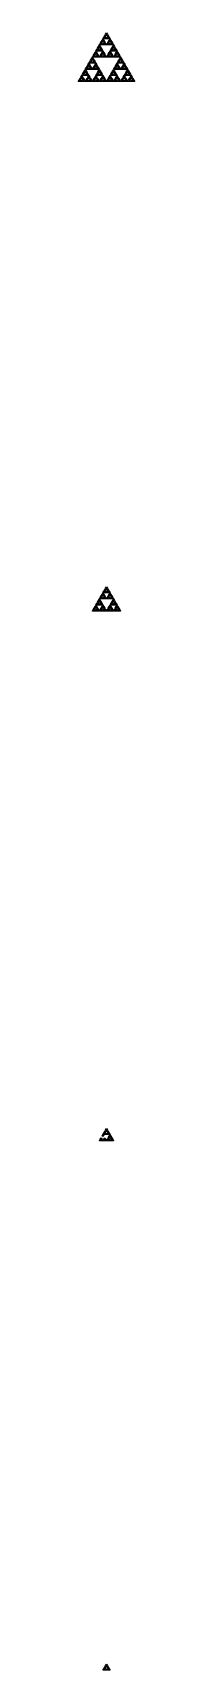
# Model space of a CAD drawing. Extents: x -467 to 127, y -467 to 127.
# Drawn here: x -21.6 to -18.4, y 4.9 to 97.7 of the extents above; entities that cross this region are included whole.
import ezdxf

# ---------------------------------------------------------------- set-up
doc = ezdxf.new("R2010")
doc.units = 13
doc.layers.add('MAGNET', color=11, linetype='Continuous')

msp = doc.modelspace()

# ---------------------------------------------------------------- linework, layer by layer
at = {"layer": 'MAGNET'}
for points in [[(-20.2, 97.359), (-20.15, 97.445), (-20.1, 97.359), (-20.2, 97.359)], [(-20.15, 97.445), (-20.1, 97.532), (-20.05, 97.445), (-20.15, 97.445)], [(-20.1, 97.532), (-20.05, 97.619), (-20, 97.532), (-20.1, 97.532)], [(-20.1, 97.359), (-20.05, 97.445), (-20, 97.359), (-20.1, 97.359)], [(-20.05, 97.619), (-20, 97.705), (-19.95, 97.619), (-20.05, 97.619)], [(-20, 97.532), (-19.95, 97.619), (-19.9, 97.532), (-20, 97.532)], [(-20, 97.359), (-19.95, 97.445), (-19.9, 97.359), (-20, 97.359)], [(-19.95, 97.445), (-19.9, 97.532), (-19.85, 97.445), (-19.95, 97.445)], [(-19.9, 97.359), (-19.85, 97.445), (-19.8, 97.359), (-19.9, 97.359)], [(-20.75, 96.406), (-20.7, 96.493), (-20.65, 96.406), (-20.75, 96.406)], [(-20.7, 96.493), (-20.65, 96.579), (-20.6, 96.493), (-20.7, 96.493)], [(-20.65, 96.579), (-20.6, 96.666), (-20.55, 96.579), (-20.65, 96.579)], [(-20.6, 96.666), (-20.55, 96.753), (-20.5, 96.666), (-20.6, 96.666)], [(-20.6, 96.493), (-20.55, 96.579), (-20.5, 96.493), (-20.6, 96.493)], [(-20.55, 96.753), (-20.5, 96.839), (-20.45, 96.753), (-20.55, 96.753)], [(-20.55, 96.406), (-20.5, 96.493), (-20.45, 96.406), (-20.55, 96.406)], [(-20.5, 96.839), (-20.45, 96.926), (-20.4, 96.839), (-20.5, 96.839)], [(-20.5, 96.666), (-20.45, 96.753), (-20.4, 96.666), (-20.5, 96.666)], [(-20.45, 96.926), (-20.4, 97.012), (-20.35, 96.926), (-20.45, 96.926)], [(-20.4, 97.012), (-20.35, 97.099), (-20.3, 97.012), (-20.4, 97.012)], [(-20.4, 96.839), (-20.35, 96.926), (-20.3, 96.839), (-20.4, 96.839)], [(-20.4, 96.666), (-20.35, 96.753), (-20.3, 96.666), (-20.4, 96.666)], [(-20.35, 97.099), (-20.3, 97.186), (-20.25, 97.099), (-20.35, 97.099)], [(-20.35, 96.753), (-20.3, 96.839), (-20.25, 96.753), (-20.35, 96.753)], [(-20.35, 96.406), (-20.3, 96.493), (-20.25, 96.406), (-20.35, 96.406)], [(-20.3, 97.186), (-20.25, 97.272), (-20.2, 97.186), (-20.3, 97.186)], [(-20.3, 97.012), (-20.25, 97.099), (-20.2, 97.012), (-20.3, 97.012)], [(-20.3, 96.666), (-20.25, 96.753), (-20.2, 96.666), (-20.3, 96.666)], [(-20.3, 96.493), (-20.25, 96.579), (-20.2, 96.493), (-20.3, 96.493)], [(-20.25, 97.272), (-20.2, 97.359), (-20.15, 97.272), (-20.25, 97.272)], [(-20.25, 96.579), (-20.2, 96.666), (-20.15, 96.579), (-20.25, 96.579)], [(-20.2, 97.186), (-20.15, 97.272), (-20.1, 97.186), (-20.2, 97.186)], [(-20.2, 97.012), (-20.15, 97.099), (-20.1, 97.012), (-20.2, 97.012)], [(-20.2, 96.493), (-20.15, 96.579), (-20.1, 96.493), (-20.2, 96.493)], [(-20.15, 97.099), (-20.1, 97.186), (-20.05, 97.099), (-20.15, 97.099)], [(-20.15, 96.406), (-20.1, 96.493), (-20.05, 96.406), (-20.15, 96.406)], [(-20.1, 97.012), (-20.05, 97.099), (-20, 97.012), (-20.1, 97.012)], [(-20, 97.012), (-19.95, 97.099), (-19.9, 97.012), (-20, 97.012)], [(-19.95, 97.099), (-19.9, 97.186), (-19.85, 97.099), (-19.95, 97.099)], [(-19.95, 96.406), (-19.9, 96.493), (-19.85, 96.406), (-19.95, 96.406)], [(-19.9, 97.186), (-19.85, 97.272), (-19.8, 97.186), (-19.9, 97.186)], [(-19.9, 97.012), (-19.85, 97.099), (-19.8, 97.012), (-19.9, 97.012)], [(-19.9, 96.493), (-19.85, 96.579), (-19.8, 96.493), (-19.9, 96.493)], [(-19.85, 97.272), (-19.8, 97.359), (-19.75, 97.272), (-19.85, 97.272)], [(-19.85, 96.579), (-19.8, 96.666), (-19.75, 96.579), (-19.85, 96.579)], [(-19.8, 97.186), (-19.75, 97.272), (-19.7, 97.186), (-19.8, 97.186)], [(-19.8, 97.012), (-19.75, 97.099), (-19.7, 97.012), (-19.8, 97.012)], [(-19.8, 96.666), (-19.75, 96.753), (-19.7, 96.666), (-19.8, 96.666)], [(-19.8, 96.493), (-19.75, 96.579), (-19.7, 96.493), (-19.8, 96.493)], [(-19.75, 97.099), (-19.7, 97.186), (-19.65, 97.099), (-19.75, 97.099)], [(-19.75, 96.753), (-19.7, 96.839), (-19.65, 96.753), (-19.75, 96.753)], [(-19.75, 96.406), (-19.7, 96.493), (-19.65, 96.406), (-19.75, 96.406)], [(-19.7, 97.012), (-19.65, 97.099), (-19.6, 97.012), (-19.7, 97.012)], [(-19.7, 96.839), (-19.65, 96.926), (-19.6, 96.839), (-19.7, 96.839)], [(-19.7, 96.666), (-19.65, 96.753), (-19.6, 96.666), (-19.7, 96.666)], [(-19.65, 96.926), (-19.6, 97.012), (-19.55, 96.926), (-19.65, 96.926)], [(-19.6, 96.839), (-19.55, 96.926), (-19.5, 96.839), (-19.6, 96.839)], [(-19.6, 96.666), (-19.55, 96.753), (-19.5, 96.666), (-19.6, 96.666)], [(-19.55, 96.753), (-19.5, 96.839), (-19.45, 96.753), (-19.55, 96.753)], [(-19.55, 96.406), (-19.5, 96.493), (-19.45, 96.406), (-19.55, 96.406)], [(-19.5, 96.666), (-19.45, 96.753), (-19.4, 96.666), (-19.5, 96.666)], [(-19.5, 96.493), (-19.45, 96.579), (-19.4, 96.493), (-19.5, 96.493)], [(-19.45, 96.579), (-19.4, 96.666), (-19.35, 96.579), (-19.45, 96.579)], [(-19.4, 96.493), (-19.35, 96.579), (-19.3, 96.493), (-19.4, 96.493)], [(-19.35, 96.406), (-19.3, 96.493), (-19.25, 96.406), (-19.35, 96.406)], [(-21.25, 95.54), (-21.2, 95.627), (-21.15, 95.54), (-21.25, 95.54)], [(-21.2, 95.627), (-21.15, 95.713), (-21.1, 95.627), (-21.2, 95.627)], [(-21.15, 95.713), (-21.1, 95.8), (-21.05, 95.713), (-21.15, 95.713)], [(-21.1, 95.8), (-21.05, 95.887), (-21, 95.8), (-21.1, 95.8)], [(-21.1, 95.627), (-21.05, 95.713), (-21, 95.627), (-21.1, 95.627)], [(-21.05, 95.887), (-21, 95.973), (-20.95, 95.887), (-21.05, 95.887)], [(-21, 95.973), (-20.95, 96.06), (-20.9, 95.973), (-21, 95.973)], [(-21, 95.8), (-20.95, 95.887), (-20.9, 95.8), (-21, 95.8)], [(-21, 95.627), (-20.95, 95.713), (-20.9, 95.627), (-21, 95.627)], [(-20.95, 96.06), (-20.9, 96.146), (-20.85, 96.06), (-20.95, 96.06)], [(-20.95, 95.713), (-20.9, 95.8), (-20.85, 95.713), (-20.95, 95.713)], [(-20.9, 96.146), (-20.85, 96.233), (-20.8, 96.146), (-20.9, 96.146)], [(-20.9, 95.973), (-20.85, 96.06), (-20.8, 95.973), (-20.9, 95.973)], [(-20.9, 95.627), (-20.85, 95.713), (-20.8, 95.627), (-20.9, 95.627)], [(-20.85, 96.233), (-20.8, 96.32), (-20.75, 96.233), (-20.85, 96.233)], [(-20.8, 96.32), (-20.75, 96.406), (-20.7, 96.32), (-20.8, 96.32)], [(-20.8, 96.146), (-20.75, 96.233), (-20.7, 96.146), (-20.8, 96.146)], [(-20.8, 95.973), (-20.75, 96.06), (-20.7, 95.973), (-20.8, 95.973)], [(-20.8, 95.627), (-20.75, 95.713), (-20.7, 95.627), (-20.8, 95.627)], [(-20.75, 96.06), (-20.7, 96.146), (-20.65, 96.06), (-20.75, 96.06)], [(-20.75, 95.713), (-20.7, 95.8), (-20.65, 95.713), (-20.75, 95.713)], [(-20.7, 96.32), (-20.65, 96.406), (-20.6, 96.32), (-20.7, 96.32)], [(-20.7, 95.973), (-20.65, 96.06), (-20.6, 95.973), (-20.7, 95.973)], [(-20.7, 95.8), (-20.65, 95.887), (-20.6, 95.8), (-20.7, 95.8)], [(-20.7, 95.627), (-20.65, 95.713), (-20.6, 95.627), (-20.7, 95.627)], [(-20.65, 95.887), (-20.6, 95.973), (-20.55, 95.887), (-20.65, 95.887)], [(-20.6, 96.32), (-20.55, 96.406), (-20.5, 96.32), (-20.6, 96.32)], [(-20.6, 95.8), (-20.55, 95.887), (-20.5, 95.8), (-20.6, 95.8)], [(-20.6, 95.627), (-20.55, 95.713), (-20.5, 95.627), (-20.6, 95.627)], [(-20.55, 95.713), (-20.5, 95.8), (-20.45, 95.713), (-20.55, 95.713)], [(-20.5, 96.32), (-20.45, 96.406), (-20.4, 96.32), (-20.5, 96.32)], [(-20.5, 95.627), (-20.45, 95.713), (-20.4, 95.627), (-20.5, 95.627)], [(-20.45, 95.54), (-20.4, 95.627), (-20.35, 95.54), (-20.45, 95.54)], [(-20.4, 96.32), (-20.35, 96.406), (-20.3, 96.32), (-20.4, 96.32)], [(-20.3, 96.32), (-20.25, 96.406), (-20.2, 96.32), (-20.3, 96.32)], [(-20.2, 96.32), (-20.15, 96.406), (-20.1, 96.32), (-20.2, 96.32)], [(-20.1, 96.32), (-20.05, 96.406), (-20, 96.32), (-20.1, 96.32)], [(-20, 96.32), (-19.95, 96.406), (-19.9, 96.32), (-20, 96.32)], [(-19.9, 96.32), (-19.85, 96.406), (-19.8, 96.32), (-19.9, 96.32)], [(-19.8, 96.32), (-19.75, 96.406), (-19.7, 96.32), (-19.8, 96.32)], [(-19.7, 96.32), (-19.65, 96.406), (-19.6, 96.32), (-19.7, 96.32)], [(-19.65, 95.54), (-19.6, 95.627), (-19.55, 95.54), (-19.65, 95.54)], [(-19.6, 96.32), (-19.55, 96.406), (-19.5, 96.32), (-19.6, 96.32)], [(-19.6, 95.627), (-19.55, 95.713), (-19.5, 95.627), (-19.6, 95.627)], [(-19.55, 95.713), (-19.5, 95.8), (-19.45, 95.713), (-19.55, 95.713)], [(-19.5, 96.32), (-19.45, 96.406), (-19.4, 96.32), (-19.5, 96.32)], [(-19.5, 95.8), (-19.45, 95.887), (-19.4, 95.8), (-19.5, 95.8)], [(-19.5, 95.627), (-19.45, 95.713), (-19.4, 95.627), (-19.5, 95.627)], [(-19.45, 95.887), (-19.4, 95.973), (-19.35, 95.887), (-19.45, 95.887)], [(-19.4, 96.32), (-19.35, 96.406), (-19.3, 96.32), (-19.4, 96.32)], [(-19.4, 95.973), (-19.35, 96.06), (-19.3, 95.973), (-19.4, 95.973)], [(-19.4, 95.8), (-19.35, 95.887), (-19.3, 95.8), (-19.4, 95.8)], [(-19.4, 95.627), (-19.35, 95.713), (-19.3, 95.627), (-19.4, 95.627)], [(-19.35, 96.06), (-19.3, 96.146), (-19.25, 96.06), (-19.35, 96.06)], [(-19.35, 95.713), (-19.3, 95.8), (-19.25, 95.713), (-19.35, 95.713)], [(-19.3, 96.32), (-19.25, 96.406), (-19.2, 96.32), (-19.3, 96.32)], [(-19.3, 96.146), (-19.25, 96.233), (-19.2, 96.146), (-19.3, 96.146)], [(-19.3, 95.973), (-19.25, 96.06), (-19.2, 95.973), (-19.3, 95.973)], [(-19.3, 95.627), (-19.25, 95.713), (-19.2, 95.627), (-19.3, 95.627)], [(-19.25, 96.233), (-19.2, 96.32), (-19.15, 96.233), (-19.25, 96.233)], [(-19.2, 96.146), (-19.15, 96.233), (-19.1, 96.146), (-19.2, 96.146)], [(-19.2, 95.973), (-19.15, 96.06), (-19.1, 95.973), (-19.2, 95.973)], [(-19.2, 95.627), (-19.15, 95.713), (-19.1, 95.627), (-19.2, 95.627)], [(-19.15, 96.06), (-19.1, 96.146), (-19.05, 96.06), (-19.15, 96.06)], [(-19.15, 95.713), (-19.1, 95.8), (-19.05, 95.713), (-19.15, 95.713)], [(-19.1, 95.973), (-19.05, 96.06), (-19, 95.973), (-19.1, 95.973)], [(-19.1, 95.8), (-19.05, 95.887), (-19, 95.8), (-19.1, 95.8)], [(-19.1, 95.627), (-19.05, 95.713), (-19, 95.627), (-19.1, 95.627)], [(-19.05, 95.887), (-19, 95.973), (-18.95, 95.887), (-19.05, 95.887)], [(-19, 95.8), (-18.95, 95.887), (-18.9, 95.8), (-19, 95.8)], [(-19, 95.627), (-18.95, 95.713), (-18.9, 95.627), (-19, 95.627)], [(-18.95, 95.713), (-18.9, 95.8), (-18.85, 95.713), (-18.95, 95.713)], [(-18.9, 95.627), (-18.85, 95.713), (-18.8, 95.627), (-18.9, 95.627)], [(-18.85, 95.54), (-18.8, 95.627), (-18.75, 95.54), (-18.85, 95.54)], [(-21.6, 94.934), (-21.55, 95.021), (-21.5, 94.934), (-21.6, 94.934)], [(-21.55, 95.021), (-21.5, 95.107), (-21.45, 95.021), (-21.55, 95.021)], [(-21.5, 95.107), (-21.45, 95.194), (-21.4, 95.107), (-21.5, 95.107)], [(-21.5, 94.934), (-21.45, 95.021), (-21.4, 94.934), (-21.5, 94.934)], [(-21.45, 95.194), (-21.4, 95.28), (-21.35, 95.194), (-21.45, 95.194)], [(-21.4, 95.28), (-21.35, 95.367), (-21.3, 95.28), (-21.4, 95.28)], [(-21.4, 95.107), (-21.35, 95.194), (-21.3, 95.107), (-21.4, 95.107)], [(-21.4, 94.934), (-21.35, 95.021), (-21.3, 94.934), (-21.4, 94.934)], [(-21.35, 95.367), (-21.3, 95.454), (-21.25, 95.367), (-21.35, 95.367)], [(-21.35, 95.021), (-21.3, 95.107), (-21.25, 95.021), (-21.35, 95.021)], [(-21.3, 95.454), (-21.25, 95.54), (-21.2, 95.454), (-21.3, 95.454)], [(-21.3, 95.28), (-21.25, 95.367), (-21.2, 95.28), (-21.3, 95.28)], [(-21.3, 94.934), (-21.25, 95.021), (-21.2, 94.934), (-21.3, 94.934)], [(-21.2, 95.454), (-21.15, 95.54), (-21.1, 95.454), (-21.2, 95.454)], [(-21.2, 95.28), (-21.15, 95.367), (-21.1, 95.28), (-21.2, 95.28)], [(-21.2, 94.934), (-21.15, 95.021), (-21.1, 94.934), (-21.2, 94.934)], [(-21.15, 95.367), (-21.1, 95.454), (-21.05, 95.367), (-21.15, 95.367)], [(-21.15, 95.021), (-21.1, 95.107), (-21.05, 95.021), (-21.15, 95.021)], [(-21.1, 95.28), (-21.05, 95.367), (-21, 95.28), (-21.1, 95.28)], [(-21.1, 95.107), (-21.05, 95.194), (-21, 95.107), (-21.1, 95.107)], [(-21.1, 94.934), (-21.05, 95.021), (-21, 94.934), (-21.1, 94.934)], [(-21.05, 95.194), (-21, 95.28), (-20.95, 95.194), (-21.05, 95.194)], [(-21, 95.107), (-20.95, 95.194), (-20.9, 95.107), (-21, 95.107)], [(-21, 94.934), (-20.95, 95.021), (-20.9, 94.934), (-21, 94.934)], [(-20.95, 95.021), (-20.9, 95.107), (-20.85, 95.021), (-20.95, 95.021)], [(-20.9, 94.934), (-20.85, 95.021), (-20.8, 94.934), (-20.9, 94.934)], [(-20.8, 94.934), (-20.75, 95.021), (-20.7, 94.934), (-20.8, 94.934)], [(-20.75, 95.021), (-20.7, 95.107), (-20.65, 95.021), (-20.75, 95.021)], [(-20.7, 95.107), (-20.65, 95.194), (-20.6, 95.107), (-20.7, 95.107)], [(-20.7, 94.934), (-20.65, 95.021), (-20.6, 94.934), (-20.7, 94.934)], [(-20.65, 95.194), (-20.6, 95.28), (-20.55, 95.194), (-20.65, 95.194)], [(-20.6, 95.28), (-20.55, 95.367), (-20.5, 95.28), (-20.6, 95.28)], [(-20.6, 95.107), (-20.55, 95.194), (-20.5, 95.107), (-20.6, 95.107)], [(-20.6, 94.934), (-20.55, 95.021), (-20.5, 94.934), (-20.6, 94.934)], [(-20.55, 95.367), (-20.5, 95.454), (-20.45, 95.367), (-20.55, 95.367)], [(-20.55, 95.021), (-20.5, 95.107), (-20.45, 95.021), (-20.55, 95.021)], [(-20.5, 95.454), (-20.45, 95.54), (-20.4, 95.454), (-20.5, 95.454)], [(-20.5, 95.28), (-20.45, 95.367), (-20.4, 95.28), (-20.5, 95.28)], [(-20.5, 94.934), (-20.45, 95.021), (-20.4, 94.934), (-20.5, 94.934)], [(-20.4, 95.454), (-20.35, 95.54), (-20.3, 95.454), (-20.4, 95.454)], [(-20.4, 95.28), (-20.35, 95.367), (-20.3, 95.28), (-20.4, 95.28)], [(-20.4, 94.934), (-20.35, 95.021), (-20.3, 94.934), (-20.4, 94.934)], [(-20.35, 95.367), (-20.3, 95.454), (-20.25, 95.367), (-20.35, 95.367)], [(-20.35, 95.021), (-20.3, 95.107), (-20.25, 95.021), (-20.35, 95.021)], [(-20.3, 95.28), (-20.25, 95.367), (-20.2, 95.28), (-20.3, 95.28)], [(-20.3, 95.107), (-20.25, 95.194), (-20.2, 95.107), (-20.3, 95.107)], [(-20.3, 94.934), (-20.25, 95.021), (-20.2, 94.934), (-20.3, 94.934)], [(-20.25, 95.194), (-20.2, 95.28), (-20.15, 95.194), (-20.25, 95.194)], [(-20.2, 95.107), (-20.15, 95.194), (-20.1, 95.107), (-20.2, 95.107)], [(-20.2, 94.934), (-20.15, 95.021), (-20.1, 94.934), (-20.2, 94.934)], [(-20.15, 95.021), (-20.1, 95.107), (-20.05, 95.021), (-20.15, 95.021)], [(-20.1, 94.934), (-20.05, 95.021), (-20, 94.934), (-20.1, 94.934)], [(-20, 94.934), (-19.95, 95.021), (-19.9, 94.934), (-20, 94.934)], [(-19.95, 95.021), (-19.9, 95.107), (-19.85, 95.021), (-19.95, 95.021)], [(-19.9, 95.107), (-19.85, 95.194), (-19.8, 95.107), (-19.9, 95.107)], [(-19.9, 94.934), (-19.85, 95.021), (-19.8, 94.934), (-19.9, 94.934)], [(-19.85, 95.194), (-19.8, 95.28), (-19.75, 95.194), (-19.85, 95.194)], [(-19.8, 95.28), (-19.75, 95.367), (-19.7, 95.28), (-19.8, 95.28)], [(-19.8, 95.107), (-19.75, 95.194), (-19.7, 95.107), (-19.8, 95.107)], [(-19.8, 94.934), (-19.75, 95.021), (-19.7, 94.934), (-19.8, 94.934)], [(-19.75, 95.367), (-19.7, 95.454), (-19.65, 95.367), (-19.75, 95.367)], [(-19.75, 95.021), (-19.7, 95.107), (-19.65, 95.021), (-19.75, 95.021)], [(-19.7, 95.454), (-19.65, 95.54), (-19.6, 95.454), (-19.7, 95.454)], [(-19.7, 95.28), (-19.65, 95.367), (-19.6, 95.28), (-19.7, 95.28)], [(-19.7, 94.934), (-19.65, 95.021), (-19.6, 94.934), (-19.7, 94.934)], [(-19.6, 95.454), (-19.55, 95.54), (-19.5, 95.454), (-19.6, 95.454)], [(-19.6, 95.28), (-19.55, 95.367), (-19.5, 95.28), (-19.6, 95.28)], [(-19.6, 94.934), (-19.55, 95.021), (-19.5, 94.934), (-19.6, 94.934)], [(-19.55, 95.367), (-19.5, 95.454), (-19.45, 95.367), (-19.55, 95.367)], [(-19.55, 95.021), (-19.5, 95.107), (-19.45, 95.021), (-19.55, 95.021)], [(-19.5, 95.28), (-19.45, 95.367), (-19.4, 95.28), (-19.5, 95.28)], [(-19.5, 95.107), (-19.45, 95.194), (-19.4, 95.107), (-19.5, 95.107)], [(-19.5, 94.934), (-19.45, 95.021), (-19.4, 94.934), (-19.5, 94.934)], [(-19.45, 95.194), (-19.4, 95.28), (-19.35, 95.194), (-19.45, 95.194)], [(-19.4, 95.107), (-19.35, 95.194), (-19.3, 95.107), (-19.4, 95.107)], [(-19.4, 94.934), (-19.35, 95.021), (-19.3, 94.934), (-19.4, 94.934)], [(-19.35, 95.021), (-19.3, 95.107), (-19.25, 95.021), (-19.35, 95.021)], [(-19.3, 94.934), (-19.25, 95.021), (-19.2, 94.934), (-19.3, 94.934)], [(-19.2, 94.934), (-19.15, 95.021), (-19.1, 94.934), (-19.2, 94.934)], [(-19.15, 95.021), (-19.1, 95.107), (-19.05, 95.021), (-19.15, 95.021)], [(-19.1, 95.107), (-19.05, 95.194), (-19, 95.107), (-19.1, 95.107)], [(-19.1, 94.934), (-19.05, 95.021), (-19, 94.934), (-19.1, 94.934)], [(-19.05, 95.194), (-19, 95.28), (-18.95, 95.194), (-19.05, 95.194)], [(-19, 95.28), (-18.95, 95.367), (-18.9, 95.28), (-19, 95.28)], [(-19, 95.107), (-18.95, 95.194), (-18.9, 95.107), (-19, 95.107)], [(-19, 94.934), (-18.95, 95.021), (-18.9, 94.934), (-19, 94.934)], [(-18.95, 95.367), (-18.9, 95.454), (-18.85, 95.367), (-18.95, 95.367)], [(-18.95, 95.021), (-18.9, 95.107), (-18.85, 95.021), (-18.95, 95.021)], [(-18.9, 95.454), (-18.85, 95.54), (-18.8, 95.454), (-18.9, 95.454)], [(-18.9, 95.28), (-18.85, 95.367), (-18.8, 95.28), (-18.9, 95.28)], [(-18.9, 94.934), (-18.85, 95.021), (-18.8, 94.934), (-18.9, 94.934)], [(-18.8, 95.454), (-18.75, 95.54), (-18.7, 95.454), (-18.8, 95.454)], [(-18.8, 95.28), (-18.75, 95.367), (-18.7, 95.28), (-18.8, 95.28)], [(-18.8, 94.934), (-18.75, 95.021), (-18.7, 94.934), (-18.8, 94.934)], [(-18.75, 95.367), (-18.7, 95.454), (-18.65, 95.367), (-18.75, 95.367)], [(-18.75, 95.021), (-18.7, 95.107), (-18.65, 95.021), (-18.75, 95.021)], [(-18.7, 95.28), (-18.65, 95.367), (-18.6, 95.28), (-18.7, 95.28)], [(-18.7, 95.107), (-18.65, 95.194), (-18.6, 95.107), (-18.7, 95.107)], [(-18.7, 94.934), (-18.65, 95.021), (-18.6, 94.934), (-18.7, 94.934)], [(-18.65, 95.194), (-18.6, 95.28), (-18.55, 95.194), (-18.65, 95.194)], [(-18.6, 95.107), (-18.55, 95.194), (-18.5, 95.107), (-18.6, 95.107)], [(-18.6, 94.934), (-18.55, 95.021), (-18.5, 94.934), (-18.6, 94.934)], [(-18.55, 95.021), (-18.5, 95.107), (-18.45, 95.021), (-18.55, 95.021)], [(-18.5, 94.934), (-18.45, 95.021), (-18.4, 94.934), (-18.5, 94.934)], [(-20.3, 65.8), (-20.25, 65.887), (-20.2, 65.8), (-20.3, 65.8)], [(-20.25, 65.887), (-20.2, 65.973), (-20.15, 65.887), (-20.25, 65.887)], [(-20.2, 65.973), (-20.15, 66.06), (-20.1, 65.973), (-20.2, 65.973)], [(-20.2, 65.8), (-20.15, 65.887), (-20.1, 65.8), (-20.2, 65.8)], [(-20.15, 66.06), (-20.1, 66.146), (-20.05, 66.06), (-20.15, 66.06)], [(-20.1, 66.146), (-20.05, 66.233), (-20, 66.146), (-20.1, 66.146)], [(-20.1, 65.973), (-20.05, 66.06), (-20, 65.973), (-20.1, 65.973)], [(-20.05, 66.233), (-20, 66.32), (-19.95, 66.233), (-20.05, 66.233)], [(-20, 66.146), (-19.95, 66.233), (-19.9, 66.146), (-20, 66.146)], [(-20, 65.973), (-19.95, 66.06), (-19.9, 65.973), (-20, 65.973)], [(-19.95, 66.06), (-19.9, 66.146), (-19.85, 66.06), (-19.95, 66.06)], [(-19.9, 65.973), (-19.85, 66.06), (-19.8, 65.973), (-19.9, 65.973)], [(-19.9, 65.8), (-19.85, 65.887), (-19.8, 65.8), (-19.9, 65.8)], [(-19.85, 65.887), (-19.8, 65.973), (-19.75, 65.887), (-19.85, 65.887)], [(-19.8, 65.8), (-19.75, 65.887), (-19.7, 65.8), (-19.8, 65.8)], [(-20.8, 64.934), (-20.75, 65.021), (-20.7, 64.934), (-20.8, 64.934)], [(-20.75, 65.021), (-20.7, 65.107), (-20.65, 65.021), (-20.75, 65.021)], [(-20.7, 65.107), (-20.65, 65.194), (-20.6, 65.107), (-20.7, 65.107)], [(-20.7, 64.934), (-20.65, 65.021), (-20.6, 64.934), (-20.7, 64.934)], [(-20.65, 65.194), (-20.6, 65.28), (-20.55, 65.194), (-20.65, 65.194)], [(-20.6, 65.28), (-20.55, 65.367), (-20.5, 65.28), (-20.6, 65.28)], [(-20.6, 65.107), (-20.55, 65.194), (-20.5, 65.107), (-20.6, 65.107)], [(-20.6, 64.934), (-20.55, 65.021), (-20.5, 64.934), (-20.6, 64.934)], [(-20.55, 65.367), (-20.5, 65.454), (-20.45, 65.367), (-20.55, 65.367)], [(-20.55, 65.021), (-20.5, 65.107), (-20.45, 65.021), (-20.55, 65.021)], [(-20.5, 65.454), (-20.45, 65.54), (-20.4, 65.454), (-20.5, 65.454)], [(-20.5, 65.28), (-20.45, 65.367), (-20.4, 65.28), (-20.5, 65.28)], [(-20.5, 64.934), (-20.45, 65.021), (-20.4, 64.934), (-20.5, 64.934)], [(-20.45, 65.54), (-20.4, 65.627), (-20.35, 65.54), (-20.45, 65.54)], [(-20.4, 65.627), (-20.35, 65.713), (-20.3, 65.627), (-20.4, 65.627)], [(-20.4, 65.454), (-20.35, 65.54), (-20.3, 65.454), (-20.4, 65.454)], [(-20.4, 65.28), (-20.35, 65.367), (-20.3, 65.28), (-20.4, 65.28)], [(-20.4, 64.934), (-20.35, 65.021), (-20.3, 64.934), (-20.4, 64.934)], [(-20.35, 65.713), (-20.3, 65.8), (-20.25, 65.713), (-20.35, 65.713)], [(-20.35, 65.367), (-20.3, 65.454), (-20.25, 65.367), (-20.35, 65.367)], [(-20.35, 65.021), (-20.3, 65.107), (-20.25, 65.021), (-20.35, 65.021)], [(-20.3, 65.627), (-20.25, 65.713), (-20.2, 65.627), (-20.3, 65.627)], [(-20.3, 65.28), (-20.25, 65.367), (-20.2, 65.28), (-20.3, 65.28)], [(-20.3, 65.107), (-20.25, 65.194), (-20.2, 65.107), (-20.3, 65.107)], [(-20.3, 64.934), (-20.25, 65.021), (-20.2, 64.934), (-20.3, 64.934)], [(-20.25, 65.194), (-20.2, 65.28), (-20.15, 65.194), (-20.25, 65.194)], [(-20.2, 65.627), (-20.15, 65.713), (-20.1, 65.627), (-20.2, 65.627)], [(-20.2, 65.107), (-20.15, 65.194), (-20.1, 65.107), (-20.2, 65.107)], [(-20.2, 64.934), (-20.15, 65.021), (-20.1, 64.934), (-20.2, 64.934)], [(-20.15, 65.713), (-20.1, 65.8), (-20.05, 65.713), (-20.15, 65.713)], [(-20.15, 65.021), (-20.1, 65.107), (-20.05, 65.021), (-20.15, 65.021)], [(-20.1, 65.627), (-20.05, 65.713), (-20, 65.627), (-20.1, 65.627)], [(-20.1, 64.934), (-20.05, 65.021), (-20, 64.934), (-20.1, 64.934)], [(-20, 65.627), (-19.95, 65.713), (-19.9, 65.627), (-20, 65.627)], [(-20, 64.934), (-19.95, 65.021), (-19.9, 64.934), (-20, 64.934)], [(-19.95, 65.713), (-19.9, 65.8), (-19.85, 65.713), (-19.95, 65.713)], [(-19.95, 65.021), (-19.9, 65.107), (-19.85, 65.021), (-19.95, 65.021)], [(-19.9, 65.627), (-19.85, 65.713), (-19.8, 65.627), (-19.9, 65.627)], [(-19.9, 65.107), (-19.85, 65.194), (-19.8, 65.107), (-19.9, 65.107)], [(-19.9, 64.934), (-19.85, 65.021), (-19.8, 64.934), (-19.9, 64.934)], [(-19.85, 65.194), (-19.8, 65.28), (-19.75, 65.194), (-19.85, 65.194)], [(-19.8, 65.627), (-19.75, 65.713), (-19.7, 65.627), (-19.8, 65.627)], [(-19.8, 65.28), (-19.75, 65.367), (-19.7, 65.28), (-19.8, 65.28)], [(-19.8, 65.107), (-19.75, 65.194), (-19.7, 65.107), (-19.8, 65.107)], [(-19.8, 64.934), (-19.75, 65.021), (-19.7, 64.934), (-19.8, 64.934)], [(-19.75, 65.713), (-19.7, 65.8), (-19.65, 65.713), (-19.75, 65.713)], [(-19.75, 65.367), (-19.7, 65.454), (-19.65, 65.367), (-19.75, 65.367)], [(-19.75, 65.021), (-19.7, 65.107), (-19.65, 65.021), (-19.75, 65.021)], [(-19.7, 65.627), (-19.65, 65.713), (-19.6, 65.627), (-19.7, 65.627)], [(-19.7, 65.454), (-19.65, 65.54), (-19.6, 65.454), (-19.7, 65.454)], [(-19.7, 65.28), (-19.65, 65.367), (-19.6, 65.28), (-19.7, 65.28)], [(-19.7, 64.934), (-19.65, 65.021), (-19.6, 64.934), (-19.7, 64.934)], [(-19.65, 65.54), (-19.6, 65.627), (-19.55, 65.54), (-19.65, 65.54)], [(-19.6, 65.454), (-19.55, 65.54), (-19.5, 65.454), (-19.6, 65.454)], [(-19.6, 65.28), (-19.55, 65.367), (-19.5, 65.28), (-19.6, 65.28)], [(-19.6, 64.934), (-19.55, 65.021), (-19.5, 64.934), (-19.6, 64.934)], [(-19.55, 65.367), (-19.5, 65.454), (-19.45, 65.367), (-19.55, 65.367)], [(-19.55, 65.021), (-19.5, 65.107), (-19.45, 65.021), (-19.55, 65.021)], [(-19.5, 65.28), (-19.45, 65.367), (-19.4, 65.28), (-19.5, 65.28)], [(-19.5, 65.107), (-19.45, 65.194), (-19.4, 65.107), (-19.5, 65.107)], [(-19.5, 64.934), (-19.45, 65.021), (-19.4, 64.934), (-19.5, 64.934)], [(-19.45, 65.194), (-19.4, 65.28), (-19.35, 65.194), (-19.45, 65.194)], [(-19.4, 65.107), (-19.35, 65.194), (-19.3, 65.107), (-19.4, 65.107)], [(-19.4, 64.934), (-19.35, 65.021), (-19.3, 64.934), (-19.4, 64.934)], [(-19.35, 65.021), (-19.3, 65.107), (-19.25, 65.021), (-19.35, 65.021)], [(-19.3, 64.934), (-19.25, 65.021), (-19.2, 64.934), (-19.3, 64.934)], [(-20.25, 35.194), (-20.2, 35.28), (-20.15, 35.194), (-20.25, 35.194)], [(-20.2, 35.28), (-20.15, 35.367), (-20.1, 35.28), (-20.2, 35.28)], [(-20.15, 35.367), (-20.1, 35.454), (-20.05, 35.367), (-20.15, 35.367)], [(-20.1, 35.454), (-20.05, 35.54), (-20, 35.454), (-20.1, 35.454)], [(-20.1, 35.28), (-20.05, 35.367), (-20, 35.28), (-20.1, 35.28)], [(-20.05, 35.54), (-20, 35.627), (-19.95, 35.54), (-20.05, 35.54)], [(-20, 35.454), (-19.95, 35.54), (-19.9, 35.454), (-20, 35.454)], [(-20, 35.28), (-19.95, 35.367), (-19.9, 35.28), (-20, 35.28)], [(-19.95, 35.367), (-19.9, 35.454), (-19.85, 35.367), (-19.95, 35.367)], [(-19.9, 35.28), (-19.85, 35.367), (-19.8, 35.28), (-19.9, 35.28)], [(-19.85, 35.194), (-19.8, 35.28), (-19.75, 35.194), (-19.85, 35.194)], [(-20.4, 34.934), (-20.35, 35.021), (-20.3, 34.934), (-20.4, 34.934)], [(-20.35, 35.021), (-20.3, 35.107), (-20.25, 35.021), (-20.35, 35.021)], [(-20.3, 34.934), (-20.25, 35.021), (-20.2, 34.934), (-20.3, 34.934)], [(-20.2, 34.934), (-20.15, 35.021), (-20.1, 34.934), (-20.2, 34.934)], [(-20.15, 35.021), (-20.1, 35.107), (-20.05, 35.021), (-20.15, 35.021)], [(-20.1, 34.934), (-20.05, 35.021), (-20, 34.934), (-20.1, 34.934)], [(-20, 34.934), (-19.95, 35.021), (-19.9, 34.934), (-20, 34.934)], [(-19.95, 35.021), (-19.9, 35.107), (-19.85, 35.021), (-19.95, 35.021)], [(-19.9, 35.107), (-19.85, 35.194), (-19.8, 35.107), (-19.9, 35.107)], [(-19.9, 34.934), (-19.85, 35.021), (-19.8, 34.934), (-19.9, 34.934)], [(-19.8, 35.107), (-19.75, 35.194), (-19.7, 35.107), (-19.8, 35.107)], [(-19.8, 34.934), (-19.75, 35.021), (-19.7, 34.934), (-19.8, 34.934)], [(-19.75, 35.021), (-19.7, 35.107), (-19.65, 35.021), (-19.75, 35.021)], [(-19.7, 34.934), (-19.65, 35.021), (-19.6, 34.934), (-19.7, 34.934)], [(-20.2, 4.934), (-20.15, 5.021), (-20.1, 4.934), (-20.2, 4.934)], [(-20.15, 5.021), (-20.1, 5.107), (-20.05, 5.021), (-20.15, 5.021)], [(-20.1, 5.107), (-20.05, 5.194), (-20, 5.107), (-20.1, 5.107)], [(-20.1, 4.934), (-20.05, 5.021), (-20, 4.934), (-20.1, 4.934)], [(-20.05, 5.194), (-20, 5.28), (-19.95, 5.194), (-20.05, 5.194)], [(-20, 5.107), (-19.95, 5.194), (-19.9, 5.107), (-20, 5.107)], [(-20, 4.934), (-19.95, 5.021), (-19.9, 4.934), (-20, 4.934)], [(-19.95, 5.021), (-19.9, 5.107), (-19.85, 5.021), (-19.95, 5.021)], [(-19.9, 4.934), (-19.85, 5.021), (-19.8, 4.934), (-19.9, 4.934)]]:
    msp.add_lwpolyline(points, dxfattribs=at)

doc.saveas('drawing.dxf')
